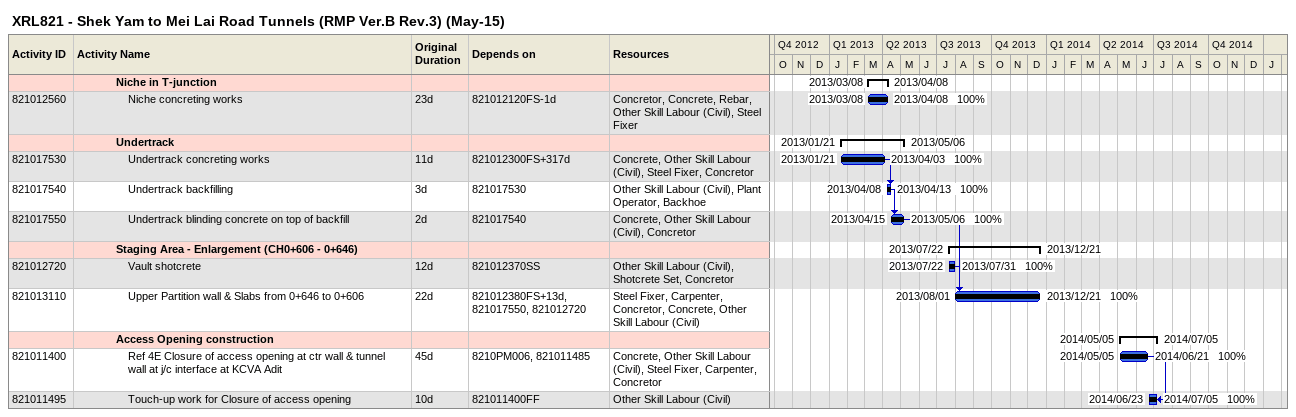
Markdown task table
XRL821 - Shek Yam to Mei Lai Road Tunnels (RMP Ver.B Rev.3) (May-15)

| ID | Level | Task | Original duration | Start | Finish | Predecessors | Resources | % complete |
|---|---|---|---|---|---|---|---|---|
|  | 4 | **Niche in T-junction** |  | 2013-03-08 | 2013-04-08 |  |  |  |
| 821012560 | 5 | Niche concreting works | 23d | 2013-03-08 | 2013-04-08 | 821012120FS-1d | Concretor, Concrete, Rebar, Other Skill Labour (Civil), Steel Fixer | 100 |
|  | 4 | **Undertrack** |  | 2013-01-21 | 2013-05-06 |  |  |  |
| 821017530 | 5 | Undertrack concreting works | 11d | 2013-01-21 | 2013-04-03 | 821012300FS+317d | Concrete, Other Skill Labour (Civil), Steel Fixer, Concretor | 100 |
| 821017540 | 5 | Undertrack backfilling | 3d | 2013-04-08 | 2013-04-13 | 821017530 | Other Skill Labour (Civil), Plant Operator, Backhoe | 100 |
| 821017550 | 5 | Undertrack blinding concrete on top of backfill | 2d | 2013-04-15 | 2013-05-06 | 821017540 | Concrete, Other Skill Labour (Civil), Concretor | 100 |
|  | 4 | **Staging Area - Enlargement (CH0+606 - 0+646)** |  | 2013-07-22 | 2013-12-21 |  |  |  |
| 821012720 | 5 | Vault shotcrete | 12d | 2013-07-22 | 2013-07-31 | 821012370SS | Other Skill Labour (Civil), Shotcrete Set, Concretor | 100 |
| 821013110 | 5 | Upper Partition wall & Slabs from 0+646 to 0+606 | 22d | 2013-08-01 | 2013-12-21 | 821012380FS+13d, 821017550, 821012720 | Steel Fixer, Carpenter, Concretor, Concrete, Other Skill Labour (Civil) | 100 |
|  | 4 | **Access Opening construction** |  | 2014-05-05 | 2014-07-05 |  |  |  |
| 821011400 | 5 | Ref 4E Closure of access opening at ctr wall & tunnel wall at j/c interface at KCVA Adit | 45d | 2014-05-05 | 2014-06-21 | 8210PM006, 821011485 | Concrete, Other Skill Labour (Civil), Steel Fixer, Carpenter, Concretor | 100 |
| 821011495 | 5 | Touch-up work for Closure of access opening | 10d | 2014-06-23 | 2014-07-05 | 821011400FF | Other Skill Labour (Civil) | 100 |
